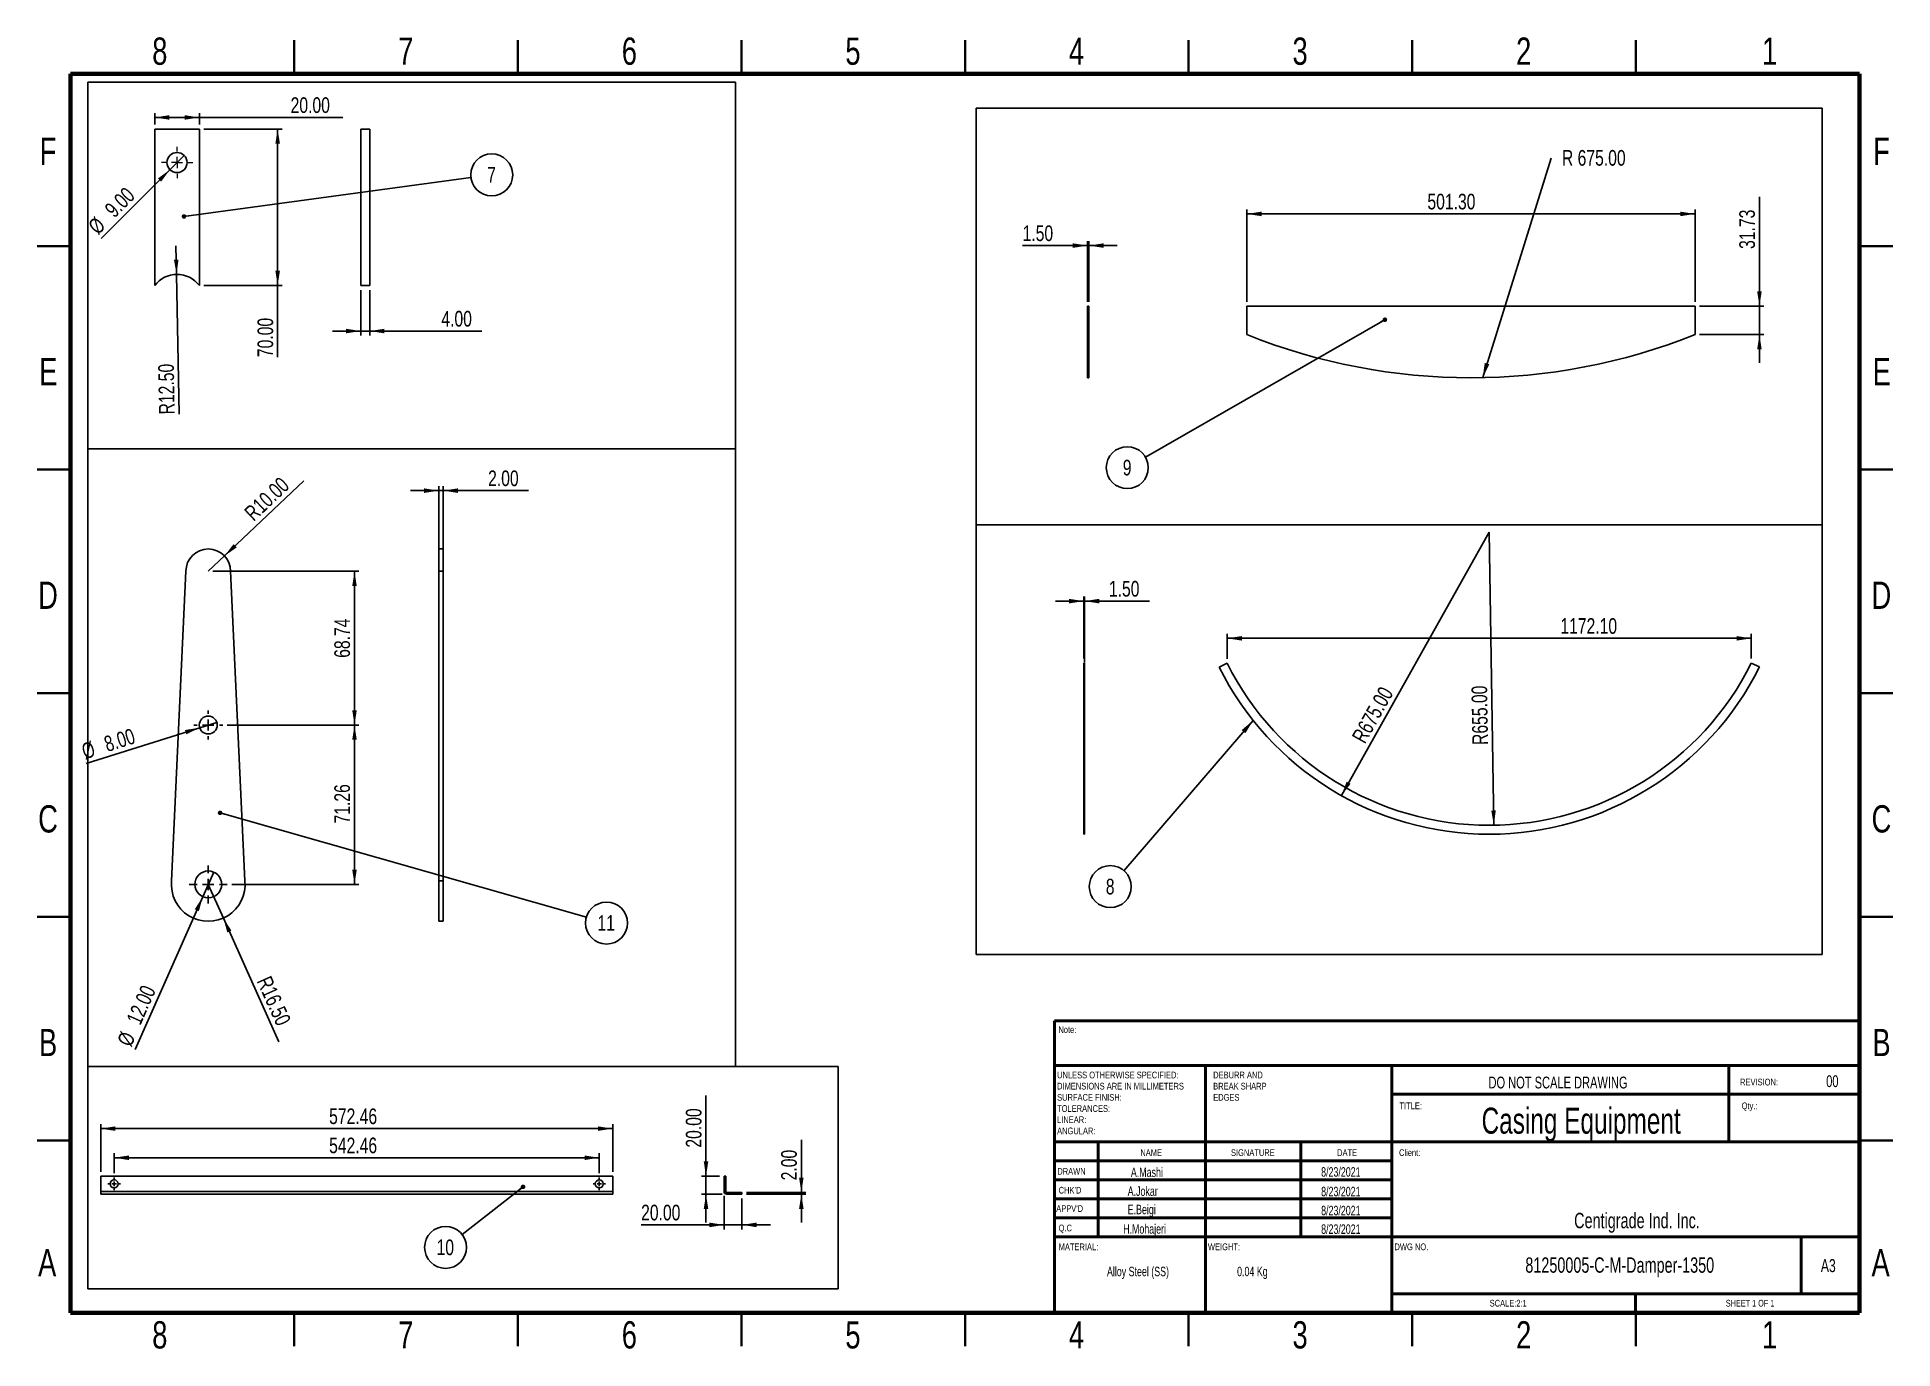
# Model space of a CAD drawing. Header units: millimetres. Extents: x 2 to 418, y 2 to 295.
import ezdxf

# ---------------------------------------------------------------- set-up
doc = ezdxf.new("R2010")
doc.units = ezdxf.units.MM
doc.layers.add('RED_DIMENSION', color=1, linetype='Continuous')
doc.styles.add('SLDTEXTSTYLE0', font='TXT', dxfattribs={"width": 0.75})
doc.styles.add('SLDTEXTSTYLE1', font='TXT', dxfattribs={"width": 0.699738})
doc.styles.add('SLDTEXTSTYLE2', font='TXT', dxfattribs={"width": 0.7})
doc.styles.add('SLDTEXTSTYLE3', font='TXT', dxfattribs={"width": 0.65})
doc.dimstyles.new('SLDDIMSTYLE0', dxfattribs={"dimtxt": 3.5, "dimasz": 3.302, "dimexe": 0, "dimexo": 0.0625, "dimgap": 0.875, "dimtad": 1, "dimlfac": 2, "dimrnd": 1e-09, "dimzin": 4, "dimdsep": 46, "dimtxsty": 'SLDTEXTSTYLE0', "dimsah": 1, "dimcen": 0.09, "dimadec": 0, "dimazin": 1, "dimtfac": 1, "dimtofl": 0, "dimtmove": 0, "dimatfit": 3, "dimfxl": 0, "dimfrac": 2, "dimtolj": 1, "dimtzin": 12, "dimarcsym": 0})
doc.dimstyles.new('SLDDIMSTYLE1', dxfattribs={"dimtxt": 3.5, "dimasz": 3.302, "dimexe": 0, "dimexo": 0.0625, "dimgap": 0.875, "dimtad": 1, "dimlfac": 2, "dimrnd": 1e-09, "dimzin": 4, "dimdsep": 46, "dimtxsty": 'SLDTEXTSTYLE0', "dimsah": 1, "dimcen": 0, "dimadec": 0, "dimazin": 1, "dimtfac": 1, "dimtofl": 0, "dimtmove": 1, "dimatfit": 3, "dimfxl": 0, "dimfrac": 2, "dimtolj": 1, "dimtzin": 12, "dimarcsym": 0})
doc.dimstyles.new('SLDDIMSTYLE10', dxfattribs={"dimtxt": 3.5, "dimasz": 3.302, "dimexe": 0, "dimexo": 0.0625, "dimgap": 0.875, "dimtad": 1, "dimlfac": 10, "dimrnd": 1e-09, "dimzin": 4, "dimdsep": 46, "dimtxsty": 'SLDTEXTSTYLE0', "dimsah": 1, "dimcen": 0.09, "dimadec": 0, "dimazin": 1, "dimtfac": 1, "dimtmove": 0, "dimatfit": 0, "dimfxl": 0, "dimfrac": 2, "dimtolj": 1, "dimtzin": 12, "dimarcsym": 0})
doc.dimstyles.new('SLDDIMSTYLE11', dxfattribs={"dimtxt": 3.5, "dimasz": 3.302, "dimexe": 0, "dimexo": 0.0625, "dimgap": 0.875, "dimtad": 1, "dimlfac": 5, "dimrnd": 1e-09, "dimzin": 4, "dimdsep": 46, "dimtxsty": 'SLDTEXTSTYLE0', "dimsah": 1, "dimcen": 0.09, "dimadec": 0, "dimazin": 1, "dimtfac": 1, "dimtmove": 0, "dimatfit": 0, "dimfxl": 0, "dimfrac": 2, "dimtolj": 1, "dimtzin": 12, "dimarcsym": 0})
doc.dimstyles.new('SLDDIMSTYLE12', dxfattribs={"dimtxt": 3.5, "dimasz": 3.302, "dimexe": 0, "dimexo": 0.0625, "dimgap": 0.875, "dimtad": 1, "dimlfac": 2, "dimrnd": 1e-09, "dimzin": 4, "dimdsep": 46, "dimtxsty": 'SLDTEXTSTYLE0', "dimsah": 1, "dimcen": 0, "dimadec": 0, "dimazin": 1, "dimtfac": 1, "dimtofl": 0, "dimtmove": 0, "dimatfit": 3, "dimfxl": 0, "dimfrac": 2, "dimtolj": 1, "dimtzin": 12, "dimarcsym": 0})
doc.dimstyles.new('SLDDIMSTYLE13', dxfattribs={"dimtxt": 3.5, "dimasz": 3.302, "dimexe": 0, "dimexo": 0.0625, "dimgap": 0.875, "dimtad": 1, "dimlfac": 2, "dimrnd": 1e-09, "dimzin": 12, "dimdsep": 46, "dimtxsty": 'SLDTEXTSTYLE0', "dimsah": 1, "dimcen": 0.09, "dimadec": 0, "dimazin": 3, "dimtfac": 1, "dimtofl": 0, "dimtmove": 0, "dimatfit": 3, "dimfxl": 0, "dimfrac": 2, "dimtolj": 1, "dimtzin": 12, "dimarcsym": 0})
doc.dimstyles.new('SLDDIMSTYLE14', dxfattribs={"dimtxt": 3.5, "dimasz": 3.302, "dimexe": 0, "dimexo": 0.0625, "dimgap": 0.875, "dimtad": 1, "dimlfac": 5, "dimrnd": 1e-09, "dimzin": 12, "dimdsep": 46, "dimtxsty": 'SLDTEXTSTYLE0', "dimsah": 1, "dimcen": 0.09, "dimadec": 0, "dimazin": 3, "dimtfac": 1, "dimtofl": 0, "dimtmove": 0, "dimatfit": 3, "dimfxl": 0, "dimfrac": 2, "dimtolj": 1, "dimtzin": 12, "dimarcsym": 0})
doc.dimstyles.new('SLDDIMSTYLE2', dxfattribs={"dimtxt": 3.5, "dimasz": 3.302, "dimexe": 0, "dimexo": 0.0625, "dimgap": 0.875, "dimtad": 1, "dimlfac": 2, "dimrnd": 1e-09, "dimzin": 4, "dimdsep": 46, "dimtxsty": 'SLDTEXTSTYLE0', "dimblk1": 'NONE', "dimsah": 1, "dimcen": 0, "dimadec": 0, "dimazin": 1, "dimtfac": 1, "dimtmove": 0, "dimatfit": 3, "dimldrblk": 'NONE', "dimfxl": 0, "dimfrac": 2, "dimtolj": 1, "dimtzin": 12, "dimarcsym": 0})
doc.dimstyles.new('SLDDIMSTYLE3', dxfattribs={"dimtxt": 0.18, "dimasz": 1.016, "dimexe": 0, "dimexo": 0.0625, "dimgap": 0, "dimtad": 0, "dimtih": 1, "dimtoh": 1, "dimdec": 0, "dimrnd": 1e-09, "dimzin": 0, "dimdsep": 46, "dimtxsty": 'Standard', "dimblk1": 'DOT', "dimblk2": 'DOT', "dimsah": 1, "dimcen": 0.09, "dimadec": 0, "dimazin": 0, "dimtfac": 1.016, "dimtdec": 0, "dimtofl": 0, "dimtmove": 0, "dimatfit": 3, "dimldrblk": 'DOT', "dimfxl": 0, "dimfrac": 2, "dimtolj": 1, "dimtzin": 0, "dimarcsym": 0})
doc.dimstyles.new('SLDDIMSTYLE4', dxfattribs={"dimtxt": 3.5, "dimasz": 3.302, "dimexe": 0, "dimexo": 0.0625, "dimgap": 0.875, "dimtad": 1, "dimlfac": 2, "dimrnd": 1e-09, "dimzin": 4, "dimdsep": 46, "dimtxsty": 'SLDTEXTSTYLE0', "dimsah": 1, "dimcen": 0.09, "dimadec": 0, "dimazin": 1, "dimtfac": 1, "dimtmove": 0, "dimatfit": 0, "dimfxl": 0, "dimfrac": 2, "dimtolj": 1, "dimtzin": 12, "dimarcsym": 0})
doc.dimstyles.new('SLDDIMSTYLE5', dxfattribs={"dimtxt": 3.5, "dimasz": 3.302, "dimexe": 0, "dimexo": 0.0625, "dimgap": 0.875, "dimtad": 1, "dimlfac": 10, "dimrnd": 1e-09, "dimzin": 4, "dimdsep": 46, "dimtxsty": 'SLDTEXTSTYLE0', "dimsah": 1, "dimcen": 0, "dimadec": 0, "dimazin": 1, "dimtfac": 1, "dimtofl": 0, "dimtmove": 0, "dimatfit": 3, "dimfxl": 0, "dimfrac": 2, "dimtolj": 1, "dimtzin": 12, "dimarcsym": 0})
doc.dimstyles.new('SLDDIMSTYLE6', dxfattribs={"dimtxt": 3.5, "dimasz": 3.302, "dimexe": 0, "dimexo": 0.0625, "dimgap": 0.875, "dimtad": 1, "dimlfac": 10, "dimrnd": 1e-09, "dimzin": 4, "dimdsep": 46, "dimtxsty": 'SLDTEXTSTYLE0', "dimsah": 1, "dimcen": 0.09, "dimadec": 0, "dimazin": 1, "dimtfac": 1, "dimtofl": 0, "dimtmove": 0, "dimatfit": 3, "dimfxl": 0, "dimfrac": 2, "dimtolj": 1, "dimtzin": 12, "dimarcsym": 0})
doc.dimstyles.new('SLDDIMSTYLE7', dxfattribs={"dimtxt": 0.18, "dimasz": 3.302, "dimexe": 0, "dimexo": 0.0625, "dimgap": 0, "dimtad": 0, "dimtih": 1, "dimtoh": 1, "dimdec": 0, "dimrnd": 1e-09, "dimzin": 0, "dimdsep": 46, "dimtxsty": 'Standard', "dimsah": 1, "dimcen": 0.09, "dimadec": 0, "dimazin": 0, "dimtfac": 3.302, "dimtdec": 0, "dimtofl": 0, "dimtmove": 0, "dimatfit": 3, "dimfxl": 0, "dimfrac": 2, "dimtolj": 1, "dimtzin": 0, "dimarcsym": 0})
doc.dimstyles.new('SLDDIMSTYLE8', dxfattribs={"dimtxt": 3.5, "dimasz": 3.302, "dimexe": 0, "dimexo": 0.0625, "dimgap": 0.875, "dimtad": 1, "dimlfac": 5, "dimrnd": 1e-09, "dimzin": 4, "dimdsep": 46, "dimtxsty": 'SLDTEXTSTYLE0', "dimsah": 1, "dimcen": 0.09, "dimadec": 0, "dimazin": 1, "dimtfac": 1, "dimtofl": 0, "dimtmove": 0, "dimatfit": 3, "dimfxl": 0, "dimfrac": 2, "dimtolj": 1, "dimtzin": 12, "dimarcsym": 0})
doc.dimstyles.new('SLDDIMSTYLE9', dxfattribs={"dimtxt": 3.5, "dimasz": 3.302, "dimexe": 0, "dimexo": 0.0625, "dimgap": 0.875, "dimtad": 1, "dimlfac": 5, "dimrnd": 1e-09, "dimzin": 12, "dimdsep": 46, "dimtxsty": 'SLDTEXTSTYLE0', "dimsah": 1, "dimcen": 0.09, "dimadec": 0, "dimazin": 3, "dimtfac": 1, "dimtmove": 0, "dimatfit": 0, "dimfxl": 0, "dimfrac": 2, "dimtolj": 1, "dimtzin": 12, "dimarcsym": 0})

# ---------------------------------------------------------------- blocks, each defined once
blk = doc.blocks.new('SW_NOTE_0')
at = {"color": 0, "linetype": 'Continuous', "lineweight": 0, "char_height": 1.5, "attachment_point": 1, "style": 'SLDTEXTSTYLE2'}
for s, insert in [('UNLESS OTHERWISE SPECIFIED:', (0, 1.93)), ('SURFACE FINISH:', (0, -3.07)), ('DIMENSIONS ARE IN MILLIMETERS', (0, -0.57)), ('TOLERANCES:', (0, -5.57)), ('LINEAR:', (0, -8.07)), ('ANGULAR:', (0, -10.57))]:
    blk.add_mtext(s, dxfattribs=dict(at, insert=insert))
blk = doc.blocks.new('SW_NOTE_1')
at = {"color": 0, "linetype": 'Continuous', "lineweight": 0, "char_height": 1.5, "attachment_point": 1, "style": 'SLDTEXTSTYLE2'}
for s, insert in [('DEBURR AND', (0, 1.93)), ('BREAK SHARP', (0, -0.57)), ('EDGES', (0, -3.07))]:
    blk.add_mtext(s, dxfattribs=dict(at, insert=insert))
blk = doc.blocks.new('_D')
at = {"layer": 'RED_DIMENSION'}
for p, q in [((39.79, 274.66), (57.29, 274.66)), ((56.29, 274.66), (56.29, 239.66)), ((39.79, 239.66), (57.29, 239.66)), ((56.29, 239.66), (56.29, 223.66))]:
    blk.add_line(p, q, dxfattribs=at)
for points in [[(56.29, 274.66), (55.78, 271.36), (56.8, 271.36)], [(56.29, 239.66), (56.8, 242.96), (55.78, 242.96)]]:
    blk.add_solid(points, dxfattribs=at)
at = {"layer": 'RED_DIMENSION', "insert": (51.78, 223.66), "char_height": 3.5, "attachment_point": 1, "rotation": 90, "style": 'SLDTEXTSTYLE0'}
blk.add_mtext('70.00', dxfattribs=at)
blk = doc.blocks.new('_D_1')
at = {"layer": 'RED_DIMENSION'}
for p, q in [((28.79, 275.66), (28.79, 278.24)), ((38.79, 275.66), (38.79, 278.24)), ((28.79, 277.24), (38.79, 277.24)), ((38.79, 277.24), (70.83, 277.24))]:
    blk.add_line(p, q, dxfattribs=at)
for points in [[(28.79, 277.24), (32.09, 276.74), (32.09, 277.75)], [(38.79, 277.24), (35.49, 277.75), (35.49, 276.74)]]:
    blk.add_solid(points, dxfattribs=at)
at = {"layer": 'RED_DIMENSION', "insert": (59.19, 281.75), "char_height": 3.5, "attachment_point": 1, "style": 'SLDTEXTSTYLE0'}
blk.add_mtext('20.00', dxfattribs=at)
blk = doc.blocks.new('_D_2')
at = {"layer": 'RED_DIMENSION'}
for q in [(33.55, 248.51), (34.28, 210.91)]:
    blk.add_line((33.68, 242.16), q, dxfattribs=at)
blk.add_solid([(33.68, 242.16), (34.12, 245.47), (33.1, 245.45)], dxfattribs=at)
at = {"layer": 'RED_DIMENSION', "insert": (29.77, 210.82), "char_height": 3.5, "attachment_point": 1, "rotation": 91.047, "style": 'SLDTEXTSTYLE0'}
blk.add_mtext('R12.50', dxfattribs=at)
blk = doc.blocks.new('_D_3')
at = {"layer": 'RED_DIMENSION'}
for q in [(35.38, 268.75), (16.79, 250.17)]:
    blk.add_line((32.2, 265.57), q, dxfattribs=at)
blk.add_solid([(32.2, 265.57), (29.51, 263.6), (30.22, 262.88)], dxfattribs=at)
at = {"layer": 'RED_DIMENSION', "char_height": 3.5, "attachment_point": 1, "rotation": 45, "style": 'SLDTEXTSTYLE0'}
for s, insert in [('9.00', (17.32, 257.1)), ('%%c', (13.63, 253.33))]:
    blk.add_mtext(s, dxfattribs=dict(at, insert=insert))
blk = doc.blocks.new('_NONE')
blk = doc.blocks.new('SW_NOTE_2')
at = {"layer": 'RED_DIMENSION', "color": 0}
blk.add_circle((4.65, 0.63), 4.69, dxfattribs=at)
at = {"layer": 'RED_DIMENSION', "color": 0, "insert": (4.61, 2.39), "char_height": 3.5, "attachment_point": 2, "style": 'SLDTEXTSTYLE0'}
blk.add_mtext('7', dxfattribs=at)
blk = doc.blocks.new('_DOT')
at = {"color": 0, "linetype": 'ByBlock', "lineweight": -2}
blk.add_line((-0.5, 0), (-1, 0), dxfattribs=at)
at = {"color": 0, "linetype": 'ByBlock', "const_width": 0.5}
blk.add_lwpolyline([(-0.25, 0, 1), (0.25, 0, 1)], format="xyb", close=True, dxfattribs=at)
blk = doc.blocks.new('SW_CENTERMARKSYMBOL_0')
at = {"color": 0, "linetype": 'Continuous', "lineweight": 0}
for p, q in [((-2.5, 0), (-3.5, 0)), ((0, 0), (-1.25, 0)), ((0, 2.5), (0, 3.5)), ((0, 0), (0, 1.25)), ((0, 0), (0, -1.25)), ((0, 0), (1.25, 0)), ((2.5, 0), (3.5, 0)), ((0, -2.5), (0, -3.5))]:
    blk.add_line(p, q, dxfattribs=at)
blk = doc.blocks.new('_D_4')
at = {"layer": 'RED_DIMENSION'}
for p, q in [((74.87, 238.66), (74.87, 228.49)), ((76.87, 238.66), (76.87, 228.49)), ((74.87, 229.49), (68.52, 229.49)), ((74.87, 229.49), (76.87, 229.49)), ((76.87, 229.49), (101.95, 229.49))]:
    blk.add_line(p, q, dxfattribs=at)
for points in [[(74.87, 229.49), (71.57, 230), (71.57, 228.98)], [(76.87, 229.49), (80.17, 228.98), (80.17, 230)]]:
    blk.add_solid(points, dxfattribs=at)
at = {"layer": 'RED_DIMENSION', "insert": (92.9, 234), "char_height": 3.5, "attachment_point": 1, "style": 'SLDTEXTSTYLE0'}
blk.add_mtext('4.00', dxfattribs=at)
blk = doc.blocks.new('_D_5')
at = {"layer": 'RED_DIMENSION'}
blk.add_line((328.25, 119), (327.23, 184.49), dxfattribs=at)
blk.add_solid([(328.25, 119), (328.7, 122.31), (327.69, 122.29)], dxfattribs=at)
at = {"layer": 'RED_DIMENSION', "insert": (323.46, 136.92), "char_height": 3.5, "attachment_point": 1, "rotation": 90.8912, "style": 'SLDTEXTSTYLE0'}
blk.add_mtext('R655.00', dxfattribs=at)
blk = doc.blocks.new('_D_6')
at = {"layer": 'RED_DIMENSION'}
blk.add_line((294.18, 125.64), (327.23, 184.49), dxfattribs=at)
blk.add_solid([(294.18, 125.64), (296.24, 128.27), (295.35, 128.76)], dxfattribs=at)
at = {"layer": 'RED_DIMENSION', "insert": (296.37, 138.74), "char_height": 3.5, "attachment_point": 1, "rotation": 60.6806, "style": 'SLDTEXTSTYLE0'}
blk.add_mtext('R675.00', dxfattribs=at)
blk = doc.blocks.new('_D_7')
at = {"layer": 'RED_DIMENSION'}
for p, q in [((268.63, 156.22), (268.63, 161.79)), ((268.63, 160.79), (385.84, 160.79)), ((385.84, 156.26), (385.84, 161.79))]:
    blk.add_line(p, q, dxfattribs=at)
for points in [[(268.63, 160.79), (271.94, 160.28), (271.94, 161.3)], [(385.84, 160.79), (382.54, 161.3), (382.54, 160.28)]]:
    blk.add_solid(points, dxfattribs=at)
at = {"layer": 'RED_DIMENSION', "insert": (343.14, 165.3), "char_height": 3.5, "attachment_point": 1, "style": 'SLDTEXTSTYLE0'}
blk.add_mtext('1172.10', dxfattribs=at)
blk = doc.blocks.new('SW_NOTE_3')
at = {"layer": 'RED_DIMENSION', "color": 0}
blk.add_circle((-3.06, -3.56), 4.69, dxfattribs=at)
at = {"layer": 'RED_DIMENSION', "color": 0, "insert": (-3.09, -1.8), "char_height": 3.5, "attachment_point": 2, "style": 'SLDTEXTSTYLE0'}
blk.add_mtext('8', dxfattribs=at)
blk = doc.blocks.new('_D_8')
at = {"layer": 'RED_DIMENSION'}
for p, q in [((273, 236.04), (273, 256.68)), ((373.26, 255.68), (273, 255.68)), ((373.26, 236.04), (373.26, 256.68))]:
    blk.add_line(p, q, dxfattribs=at)
for points in [[(273, 255.68), (276.31, 255.17), (276.31, 256.18)], [(373.26, 255.68), (369.96, 256.18), (369.96, 255.17)]]:
    blk.add_solid(points, dxfattribs=at)
at = {"layer": 'RED_DIMENSION', "insert": (313.41, 260.19), "char_height": 3.5, "attachment_point": 1, "style": 'SLDTEXTSTYLE0'}
blk.add_mtext('501.30', dxfattribs=at)
blk = doc.blocks.new('_D_9')
at = {"layer": 'RED_DIMENSION'}
for p, q in [((387.66, 235.04), (387.66, 259.48)), ((374.26, 235.04), (388.66, 235.04)), ((387.66, 228.7), (387.66, 235.04)), ((374.26, 228.7), (388.66, 228.7)), ((387.66, 228.7), (387.66, 222.35))]:
    blk.add_line(p, q, dxfattribs=at)
for points in [[(387.66, 235.04), (388.16, 238.35), (387.15, 238.35)], [(387.66, 228.7), (387.15, 225.39), (388.16, 225.39)]]:
    blk.add_solid(points, dxfattribs=at)
at = {"layer": 'RED_DIMENSION', "insert": (383.14, 247.85), "char_height": 3.5, "attachment_point": 1, "rotation": 90, "style": 'SLDTEXTSTYLE0'}
blk.add_mtext('31.73', dxfattribs=at)
blk = doc.blocks.new('SW_NOTE_4')
at = {"layer": 'RED_DIMENSION', "color": 0}
blk.add_circle((-4.07, -2.34), 4.69, dxfattribs=at)
at = {"layer": 'RED_DIMENSION', "color": 0, "insert": (-4.1, -0.58), "char_height": 3.5, "attachment_point": 2, "style": 'SLDTEXTSTYLE0'}
blk.add_mtext('9', dxfattribs=at)
blk = doc.blocks.new('SW_NOTE_5')
at = {"layer": 'RED_DIMENSION', "color": 0, "insert": (9.52, 1.79), "char_height": 3.5, "attachment_point": 2, "style": 'SLDTEXTSTYLE0'}
blk.add_mtext('R 675.00', dxfattribs=at)
blk = doc.blocks.new('_D_10')
at = {"layer": 'RED_DIMENSION'}
for p, q in [((236.56, 169.11), (230.21, 169.11)), ((236.56, 156.26), (236.56, 170.11)), ((236.56, 169.11), (236.71, 169.11)), ((236.71, 155.4), (236.71, 170.11)), ((236.71, 169.11), (251.23, 169.11))]:
    blk.add_line(p, q, dxfattribs=at)
for points in [[(236.56, 169.11), (233.26, 169.62), (233.26, 168.6)], [(236.71, 169.11), (240.01, 168.6), (240.01, 169.62)]]:
    blk.add_solid(points, dxfattribs=at)
at = {"layer": 'RED_DIMENSION', "insert": (242.18, 173.62), "char_height": 3.5, "attachment_point": 1, "style": 'SLDTEXTSTYLE0'}
blk.add_mtext('1.50', dxfattribs=at)
blk = doc.blocks.new('_D_11')
at = {"layer": 'RED_DIMENSION'}
for p, q in [((237.41, 236.04), (237.41, 249.6)), ((237.71, 236.04), (237.71, 249.6)), ((237.41, 248.6), (222.88, 248.6)), ((237.71, 248.6), (237.41, 248.6)), ((237.71, 248.6), (244.06, 248.6))]:
    blk.add_line(p, q, dxfattribs=at)
for points in [[(237.41, 248.6), (234.11, 249.11), (234.11, 248.09)], [(237.71, 248.6), (241.01, 248.09), (241.01, 249.11)]]:
    blk.add_solid(points, dxfattribs=at)
at = {"layer": 'RED_DIMENSION', "insert": (222.88, 253.11), "char_height": 3.5, "attachment_point": 1, "style": 'SLDTEXTSTYLE0'}
blk.add_mtext('1.50', dxfattribs=at)
blk = doc.blocks.new('_D_12')
at = {"layer": 'RED_DIMENSION'}
for q in [(62.12, 196.03), (40.77, 175.77)]:
    blk.add_line((44.4, 179.21), q, dxfattribs=at)
blk.add_solid([(44.4, 179.21), (47.14, 181.12), (46.44, 181.86)], dxfattribs=at)
at = {"layer": 'RED_DIMENSION', "insert": (48.54, 189.33), "char_height": 3.5, "attachment_point": 1, "rotation": 43.4995, "style": 'SLDTEXTSTYLE0'}
blk.add_mtext('R10.00', dxfattribs=at)
blk = doc.blocks.new('_D_13')
at = {"layer": 'RED_DIMENSION'}
for q in [(40.77, 105.77), (56.55, 70.57)]:
    blk.add_line((44.15, 98.24), q, dxfattribs=at)
blk.add_solid([(44.15, 98.24), (45.03, 95.02), (45.96, 95.44)], dxfattribs=at)
at = {"layer": 'RED_DIMENSION', "insert": (54.74, 85.61), "char_height": 3.5, "attachment_point": 1, "rotation": 294.1423, "style": 'SLDTEXTSTYLE0'}
blk.add_mtext('R16.50', dxfattribs=at)
blk = doc.blocks.new('_D_14')
at = {"layer": 'RED_DIMENSION'}
for q in [(41.99, 108.51), (24.4, 68.85)]:
    blk.add_line((39.56, 103.03), q, dxfattribs=at)
blk.add_solid([(39.56, 103.03), (37.75, 100.22), (38.68, 99.81)], dxfattribs=at)
at = {"layer": 'RED_DIMENSION', "char_height": 3.5, "attachment_point": 1, "rotation": 66.0792, "style": 'SLDTEXTSTYLE0'}
for s, insert in [('12.00', (22.37, 75.53)), ('%%c', (20.28, 70.68))]:
    blk.add_mtext(s, dxfattribs=dict(at, insert=insert))
blk = doc.blocks.new('_D_15')
at = {"layer": 'RED_DIMENSION'}
for q in [(42.68, 142), (13.49, 132.78)]:
    blk.add_line((38.86, 140.8), q, dxfattribs=at)
blk.add_solid([(38.86, 140.8), (35.56, 140.29), (35.87, 139.32)], dxfattribs=at)
at = {"layer": 'RED_DIMENSION', "char_height": 3.5, "attachment_point": 1, "rotation": 17.5375, "style": 'SLDTEXTSTYLE0'}
for s, insert in [('%%c', (12.13, 137.06)), ('8.00', (17.15, 138.7))]:
    blk.add_mtext(s, dxfattribs=dict(at, insert=insert))
blk = doc.blocks.new('_D_16')
at = {"layer": 'RED_DIMENSION'}
for p, q in [((45.02, 141.4), (74.48, 141.4)), ((73.48, 141.4), (73.48, 105.77)), ((46.02, 105.77), (74.48, 105.77))]:
    blk.add_line(p, q, dxfattribs=at)
for points in [[(73.48, 141.4), (72.97, 138.1), (73.98, 138.1)], [(73.48, 105.77), (73.98, 109.07), (72.97, 109.07)]]:
    blk.add_solid(points, dxfattribs=at)
at = {"layer": 'RED_DIMENSION', "insert": (68.96, 119.39), "char_height": 3.5, "attachment_point": 1, "rotation": 90, "style": 'SLDTEXTSTYLE0'}
blk.add_mtext('71.26', dxfattribs=at)
blk = doc.blocks.new('_D_17')
at = {"layer": 'RED_DIMENSION'}
for p, q in [((41.77, 175.77), (74.48, 175.77)), ((73.48, 175.77), (73.48, 141.4)), ((45.02, 141.4), (74.48, 141.4))]:
    blk.add_line(p, q, dxfattribs=at)
for points in [[(73.48, 175.77), (72.97, 172.47), (73.98, 172.47)], [(73.48, 141.4), (73.98, 144.7), (72.97, 144.7)]]:
    blk.add_solid(points, dxfattribs=at)
at = {"layer": 'RED_DIMENSION', "insert": (68.96, 156.43), "char_height": 3.5, "attachment_point": 1, "rotation": 90, "style": 'SLDTEXTSTYLE0'}
blk.add_mtext('68.74', dxfattribs=at)
blk = doc.blocks.new('SW_NOTE_6')
at = {"layer": 'RED_DIMENSION', "color": 0}
blk.add_circle((4.51, -1.29), 4.69, dxfattribs=at)
at = {"layer": 'RED_DIMENSION', "color": 0, "insert": (4.44, 0.47), "char_height": 3.5, "attachment_point": 2, "style": 'SLDTEXTSTYLE0'}
blk.add_mtext('11', dxfattribs=at)
blk = doc.blocks.new('SW_CENTERMARKSYMBOL_1')
at = {"layer": 'RED_DIMENSION', "color": 0}
for p, q in [((0, 2.5), (0, 4.25)), ((-2.5, 0), (-4.25, 0)), ((0, 0), (-1.25, 0)), ((0, 0), (0, 1.25)), ((0, 0), (0, -1.25)), ((0, 0), (1.25, 0)), ((2.5, 0), (4.25, 0)), ((0, -2.5), (0, -4.25))]:
    blk.add_line(p, q, dxfattribs=at)
blk = doc.blocks.new('SW_CENTERMARKSYMBOL_2')
at = {"layer": 'RED_DIMENSION', "color": 0}
for p, q in [((-2.5, 0), (-3.25, 0)), ((0, 0), (-1.25, 0)), ((0, 2.5), (0, 3.25)), ((0, 0), (0, 1.25)), ((0, 0), (0, -1.25)), ((0, 0), (1.25, 0)), ((2.5, 0), (3.25, 0)), ((0, -2.5), (0, -3.25))]:
    blk.add_line(p, q, dxfattribs=at)
blk = doc.blocks.new('_D_18')
at = {"layer": 'RED_DIMENSION'}
for p, q in [((92.32, 193.81), (85.97, 193.81)), ((92.32, 176.77), (92.32, 194.81)), ((92.32, 193.81), (93.32, 193.81)), ((93.32, 176.77), (93.32, 194.81)), ((93.32, 193.81), (112.4, 193.81))]:
    blk.add_line(p, q, dxfattribs=at)
for points in [[(92.32, 193.81), (89.02, 194.32), (89.02, 193.3)], [(93.32, 193.81), (96.62, 193.3), (96.62, 194.32)]]:
    blk.add_solid(points, dxfattribs=at)
at = {"layer": 'RED_DIMENSION', "insert": (103.35, 198.32), "char_height": 3.5, "attachment_point": 1, "style": 'SLDTEXTSTYLE0'}
blk.add_mtext('2.00', dxfattribs=at)
blk = doc.blocks.new('_D_19')
at = {"layer": 'RED_DIMENSION'}
for p, q in [((16.72, 41.52), (16.72, 52.17)), ((131.21, 51.17), (16.72, 51.17)), ((131.21, 41.52), (131.21, 52.17))]:
    blk.add_line(p, q, dxfattribs=at)
for points in [[(16.72, 51.17), (20.02, 50.67), (20.02, 51.68)], [(131.21, 51.17), (127.91, 51.68), (127.91, 50.67)]]:
    blk.add_solid(points, dxfattribs=at)
at = {"layer": 'RED_DIMENSION', "insert": (67.8, 55.69), "char_height": 3.5, "attachment_point": 1, "style": 'SLDTEXTSTYLE0'}
blk.add_mtext('572.46', dxfattribs=at)
blk = doc.blocks.new('_D_20')
at = {"layer": 'RED_DIMENSION'}
for p, q in [((19.72, 41.22), (19.72, 45.66)), ((128.21, 41.22), (128.21, 45.66)), ((19.72, 44.66), (128.21, 44.66))]:
    blk.add_line(p, q, dxfattribs=at)
for points in [[(19.72, 44.66), (23.02, 44.15), (23.02, 45.17)], [(128.21, 44.66), (124.91, 45.17), (124.91, 44.15)]]:
    blk.add_solid(points, dxfattribs=at)
at = {"layer": 'RED_DIMENSION', "insert": (67.8, 49.17), "char_height": 3.5, "attachment_point": 1, "style": 'SLDTEXTSTYLE0'}
blk.add_mtext('542.46', dxfattribs=at)
blk = doc.blocks.new('SW_NOTE_7')
at = {"layer": 'RED_DIMENSION', "color": 0}
blk.add_circle((-3.7, -2.89), 4.69, dxfattribs=at)
at = {"layer": 'RED_DIMENSION', "color": 0, "insert": (-3.77, -1.13), "char_height": 3.5, "attachment_point": 2, "style": 'SLDTEXTSTYLE0'}
blk.add_mtext('10', dxfattribs=at)
blk = doc.blocks.new('SW_CENTERMARKSYMBOL_3')
at = {"layer": 'RED_DIMENSION', "color": 0}
for p, q in [((-1, 0), (-1.4, 0)), ((0, 0), (-0.5, 0)), ((0, 1), (0, 1.4)), ((0, 0), (0, 0.5)), ((0, 0), (0, -0.5)), ((0, 0), (0.5, 0)), ((1, 0), (1.4, 0)), ((0, -1), (0, -1.4))]:
    blk.add_line(p, q, dxfattribs=at)
blk = doc.blocks.new('SW_CENTERMARKSYMBOL_4')
at = {"layer": 'RED_DIMENSION', "color": 0}
for p, q in [((-1, 0), (-1.4, 0)), ((0, 0), (-0.5, 0)), ((0, 1), (0, 1.4)), ((0, 0), (0, 0.5)), ((0, 0), (0, -0.5)), ((0, 0), (0.5, 0)), ((1, 0), (1.4, 0)), ((0, -1), (0, -1.4))]:
    blk.add_line(p, q, dxfattribs=at)
blk = doc.blocks.new('_D_21')
at = {"layer": 'RED_DIMENSION'}
for p, q in [((173.4, 36.92), (173.4, 48.66)), ((161.12, 36.92), (174.4, 36.92)), ((161.12, 36.52), (174.4, 36.52)), ((173.4, 36.92), (173.4, 36.52)), ((173.4, 36.52), (173.4, 30.17))]:
    blk.add_line(p, q, dxfattribs=at)
for points in [[(173.4, 36.92), (173.91, 40.23), (172.89, 40.23)], [(173.4, 36.52), (172.89, 33.22), (173.91, 33.22)]]:
    blk.add_solid(points, dxfattribs=at)
at = {"layer": 'RED_DIMENSION', "insert": (168.89, 39.61), "char_height": 3.5, "attachment_point": 1, "rotation": 90, "style": 'SLDTEXTSTYLE0'}
blk.add_mtext('2.00', dxfattribs=at)
blk = doc.blocks.new('_D_22')
at = {"layer": 'RED_DIMENSION'}
for p, q in [((156.12, 36.12), (156.12, 28.65)), ((160.12, 35.52), (160.12, 28.65)), ((156.12, 29.65), (137.57, 29.65)), ((160.12, 29.65), (156.12, 29.65)), ((160.12, 29.65), (166.47, 29.65))]:
    blk.add_line(p, q, dxfattribs=at)
for points in [[(156.12, 29.65), (152.82, 30.16), (152.82, 29.14)], [(160.12, 29.65), (163.42, 29.14), (163.42, 30.16)]]:
    blk.add_solid(points, dxfattribs=at)
at = {"layer": 'RED_DIMENSION', "insert": (137.57, 34.16), "char_height": 3.5, "attachment_point": 1, "style": 'SLDTEXTSTYLE0'}
blk.add_mtext('20.00', dxfattribs=at)
blk = doc.blocks.new('_D_23')
at = {"layer": 'RED_DIMENSION'}
for p, q in [((152.08, 40.52), (152.08, 58.56)), ((155.12, 40.52), (151.08, 40.52)), ((152.08, 36.52), (152.08, 40.52)), ((155.72, 36.52), (151.08, 36.52)), ((152.08, 36.52), (152.08, 30.17))]:
    blk.add_line(p, q, dxfattribs=at)
for points in [[(152.08, 40.52), (152.59, 43.83), (151.58, 43.83)], [(152.08, 36.52), (151.58, 33.22), (152.59, 33.22)]]:
    blk.add_solid(points, dxfattribs=at)
at = {"layer": 'RED_DIMENSION', "insert": (147.57, 46.92), "char_height": 3.5, "attachment_point": 1, "rotation": 90, "style": 'SLDTEXTSTYLE0'}
blk.add_mtext('20.00', dxfattribs=at)

msp = doc.modelspace()

# ---------------------------------------------------------------- linework, layer by layer
at = {"color": 7, "linetype": 'Continuous', "lineweight": 35}
for p, q in [((60, 287), (60, 294.5)), ((110, 287), (110, 294.5)), ((160, 287), (160, 294.5)), ((210, 294.5), (210, 287)), ((210, 287), (210, 294.5)), ((260, 287), (260, 294.5)), ((310, 287), (310, 294.5)), ((360, 287), (360, 294.5)), ((10, 248.5), (2.5, 248.5)), ((410, 248.5), (417.5, 248.5)), ((10, 198.5), (2.5, 198.5)), ((410, 198.5), (417.5, 198.5)), ((2.5, 148.5), (10, 148.5)), ((10, 148.5), (2.5, 148.5)), ((417.5, 148.5), (410, 148.5)), ((410, 148.5), (417.5, 148.5)), ((10, 98.5), (2.5, 98.5)), ((410, 98.5), (417.5, 98.5)), ((10, 48.5), (2.5, 48.5)), ((410, 48.5), (417.5, 48.5)), ((60, 10), (60, 2.5)), ((110, 10), (110, 2.5)), ((160, 10), (160, 2.5)), ((210, 2.5), (210, 10)), ((210, 10), (210, 2.5)), ((260, 10), (260, 2.5)), ((310, 10), (310, 2.5)), ((360, 10), (360, 2.5))]:
    msp.add_line(p, q, dxfattribs=at)
at = {"color": 7, "linetype": 'Continuous', "lineweight": 70}
for p, q in [((10, 10), (10, 287)), ((10, 287), (410, 287)), ((410, 287), (410, 10)), ((410, 10), (10, 10))]:
    msp.add_line(p, q, dxfattribs=at)
at = {"color": 7, "linetype": 'Continuous', "lineweight": 25}
for p, q in [((28.7908, 274.6624), (38.7908, 274.6624)), ((28.7908, 239.6624), (28.7908, 274.6624)), ((38.7908, 274.6624), (38.7908, 239.6624)), ((74.868, 274.6624), (74.868, 239.6624)), ((76.868, 274.6624), (74.868, 274.6624)), ((76.868, 274.6624), (76.868, 239.6624)), ((76.868, 239.6624), (74.868, 239.6624)), ((237.4104, 235.043), (237.4104, 228.6961)), ((237.4104, 235.043), (237.7104, 235.043)), ((237.7104, 235.043), (237.7104, 228.6961)), ((373.264, 235.043), (273.004, 235.043)), ((273.004, 235.043), (273.004, 228.6961)), ((373.264, 228.6961), (373.264, 235.043)), ((237.4104, 228.6961), (237.7104, 228.6961)), ((237.4104, 228.6961), (237.4104, 219.0436)), ((237.7104, 228.6961), (237.7104, 219.0436)), ((237.4104, 219.0436), (237.7104, 219.0436)), ((93.3212, 180.7722), (92.3212, 180.7722)), ((92.3212, 175.7722), (92.3212, 180.7722)), ((93.3212, 175.7722), (93.3212, 180.7722)), ((35.7714, 175.7722), (32.5569, 106.5367)), ((48.9859, 106.5367), (45.7714, 175.7722)), ((92.3212, 175.7722), (93.3212, 175.7722)), ((92.3212, 106.5367), (92.3212, 175.7722)), ((93.3212, 106.5367), (93.3212, 175.7722)), ((236.5576, 155.2556), (236.7076, 155.2556)), ((236.5576, 155.2556), (236.5576, 155.2172)), ((236.5576, 155.2172), (236.5576, 154.3644)), ((236.5576, 155.2172), (236.7076, 155.2172)), ((236.5576, 154.3644), (236.7076, 154.3644)), ((236.5576, 154.3644), (236.5576, 116.9892)), ((236.7076, 155.2556), (236.7076, 155.2172)), ((236.7076, 155.2172), (236.7076, 154.3644)), ((236.7076, 154.3644), (236.7076, 116.9892)), ((268.6332, 155.2172), (266.8236, 154.3644)), ((387.653, 154.404), (385.8429, 155.2556)), ((236.5576, 116.9892), (236.7076, 116.9892)), ((92.3212, 97.5222), (92.3212, 106.5367)), ((92.3212, 106.5367), (93.3212, 106.5367)), ((93.3212, 97.5222), (93.3212, 106.5367)), ((92.3212, 97.5222), (93.3212, 97.5222)), ((131.2126, 40.5235), (16.7206, 40.5235)), ((16.7206, 40.5235), (16.7206, 37.1235)), ((131.2126, 37.1235), (131.2126, 40.5235)), ((156.1181, 37.1235), (156.1181, 40.5235)), ((156.5181, 40.5235), (156.1181, 40.5235)), ((156.5181, 37.1235), (156.5181, 40.5235)), ((16.7206, 37.1235), (131.2126, 37.1235)), ((16.7206, 36.5235), (16.7206, 37.1235)), ((16.7206, 36.5235), (131.2126, 36.5235)), ((131.2126, 37.1235), (131.2126, 36.5235)), ((156.5181, 37.1235), (156.1181, 37.1235)), ((156.7181, 36.9235), (156.7181, 36.5235)), ((160.1181, 36.9235), (156.7181, 36.9235)), ((160.1181, 36.5235), (156.7181, 36.5235)), ((160.1181, 36.5235), (160.1181, 36.9235))]:
    msp.add_line(p, q, dxfattribs=at)
at = {"color": 7, "linetype": 'Continuous', "lineweight": 50}
for p, q in [((230, 65.25), (230, 75.25)), ((230, 75.25), (410, 75.25)), ((230, 65.25), (410, 65.25)), ((230, 65.25), (230, 10)), ((263.8, 48.25), (263.8, 65.25)), ((305.4639, 65.25), (305.4639, 10)), ((380.8, 58.875), (380.8, 65.25)), ((410, 58.875), (305.4639, 58.875)), ((380.8, 48.25), (380.8, 58.875)), ((410, 48.25), (230, 48.25)), ((239.7476, 48.25), (239.7476, 27)), ((263.7505, 48.25), (263.7505, 10)), ((285.0863, 48.25), (285.0863, 27)), ((305.4639, 44), (230, 44)), ((305.4639, 39.75), (230, 39.75)), ((305.4639, 35.5), (230, 35.5)), ((305.4639, 31.25), (230, 31.25)), ((284.6, 27), (230, 27)), ((284.6, 27), (410, 27)), ((397, 14.25), (397, 27)), ((305.4639, 14.25), (410, 14.25)), ((359.9274, 10), (359.9274, 14.25))]:
    msp.add_line(p, q, dxfattribs=at)
at = {"color": 7, "linetype": 'Continuous', "lineweight": 25}
for centre, radius in [((33.7908, 267.1624), 2.25), ((40.7714, 141.4022), 2), ((40.7714, 105.7722), 3), ((19.7206, 38.8235), 0.9), ((128.2126, 38.8235), 0.9)]:
    msp.add_circle(centre, radius, dxfattribs=at)
for centre, radius, start, end in [((33.7908, 235.9124), 6.25, 36.869898, 143.130102), ((323.134, 354.0436), 135, 248.202129, 291.797871), ((40.7714, 175.7722), 5, 0, 180), ((327.2284, 184.4892), 67.5, 206.506087, 333.531442), ((327.2284, 184.4892), 65.5, 206.544974, 333.492555), ((40.7714, 105.7722), 8.25, 174.683496, 5.316504), ((156.7181, 37.1235), 0.6, 180, 270), ((156.7181, 37.1235), 0.2, 180, 270)]:
    msp.add_arc(centre, radius, start, end, dxfattribs=at)
at = {"layer": 'RED_DIMENSION'}
for p, q in [((13.8606, 285.1425), (158.6895, 285.1425)), ((13.8606, 285.1425), (13.8606, 203.1817)), ((158.6895, 285.1425), (158.6895, 203.1817)), ((212.4798, 279.3215), (401.6626, 279.3215)), ((212.4798, 279.3215), (212.4798, 186.1854)), ((401.6626, 279.3215), (401.6626, 186.1854)), ((13.8606, 203.1817), (158.6895, 203.1817)), ((13.8606, 203.1817), (13.8606, 65.0306)), ((13.8606, 203.1817), (158.6895, 203.1817)), ((158.6895, 203.1817), (158.6895, 65.0306)), ((212.4798, 186.1854), (401.6626, 186.1854)), ((212.4798, 186.1854), (401.6626, 186.1854)), ((212.4798, 186.1854), (212.4798, 90.1387)), ((401.6626, 186.1854), (401.6626, 90.1387)), ((212.4798, 90.1387), (401.6626, 90.1387)), ((13.8606, 65.0306), (181.6138, 65.0306)), ((13.8606, 65.0306), (13.8606, 15.3893)), ((13.8606, 65.0306), (158.6895, 65.0306)), ((181.6138, 65.0306), (181.6138, 15.3893)), ((13.8606, 15.3893), (181.6138, 15.3893))]:
    msp.add_line(p, q, dxfattribs=at)

# ---------------------------------------------------------------- block references
at = {"color": 7, "linetype": 'Continuous', "lineweight": 0}
for name, p in [('SW_CENTERMARKSYMBOL_0', (33.7908, 267.1624)), ('SW_NOTE_0', (230.5937, 61.9874)), ('SW_NOTE_1', (265.5019, 61.9874))]:
    msp.add_blockref(name, p, dxfattribs=at)
at = {"layer": 'RED_DIMENSION'}
for name, p in [('SW_NOTE_5', (341.0913, 268.1736)), ('SW_NOTE_2', (99.5103, 263.7831)), ('SW_NOTE_4', (250.3613, 201.2865)), ('SW_CENTERMARKSYMBOL_2', (40.7714, 141.4022)), ('SW_CENTERMARKSYMBOL_1', (40.7714, 105.7722)), ('SW_NOTE_3', (245.5541, 108.8368)), ('SW_NOTE_6', (125.3257, 98.4282)), ('SW_CENTERMARKSYMBOL_4', (19.7206, 38.8235)), ('SW_CENTERMARKSYMBOL_3', (128.2126, 38.8235)), ('SW_NOTE_7', (97.5481, 27.5175))]:
    msp.add_blockref(name, p, dxfattribs=at)

# ---------------------------------------------------------------- texts
at = {"color": 7, "linetype": 'Continuous', "lineweight": 0}
for s, insert, char_height, attachment_point, style in [('8', (29.9386, 295.1137), 6.096, 2, 'SLDTEXTSTYLE0'), ('7', (84.9386, 295.1137), 6.096, 2, 'SLDTEXTSTYLE0'), ('6', (134.9386, 295.1137), 6.096, 2, 'SLDTEXTSTYLE0'), ('5', (184.9386, 295.1137), 6.096, 2, 'SLDTEXTSTYLE0'), ('4', (234.9386, 295.1137), 6.096, 2, 'SLDTEXTSTYLE0'), ('3', (284.9386, 295.1137), 6.096, 2, 'SLDTEXTSTYLE0'), ('2', (334.9386, 295.1137), 6.096, 2, 'SLDTEXTSTYLE0'), ('1', (389.9386, 295.1137), 6.096, 2, 'SLDTEXTSTYLE0'), ('F', (4.9365, 272.7257), 6.096, 2, 'SLDTEXTSTYLE0'), ('F', (414.9365, 272.7257), 6.096, 2, 'SLDTEXTSTYLE0'), ('E', (5.0106, 223.4757), 6.096, 2, 'SLDTEXTSTYLE0'), ('E', (415.0106, 223.4757), 6.096, 2, 'SLDTEXTSTYLE0'), ('D', (4.9302, 173.4757), 6.096, 2, 'SLDTEXTSTYLE0'), ('D', (414.9302, 173.4757), 6.096, 2, 'SLDTEXTSTYLE0'), ('C', (4.9365, 123.4757), 6.096, 2, 'SLDTEXTSTYLE0'), ('C', (414.9365, 123.4757), 6.096, 2, 'SLDTEXTSTYLE0'), ('B', (4.9534, 73.4757), 6.096, 2, 'SLDTEXTSTYLE0'), ('Note:', (230.8782, 74.0551), 1.5, 1, 'SLDTEXTSTYLE2'), ('B', (414.9534, 73.4757), 6.096, 2, 'SLDTEXTSTYLE0'), ('DO NOT SCALE DRAWING', (327.0719, 62.7991), 2.645833, 1, 'SLDTEXTSTYLE2'), ('REVISION:', (383.3276, 62.3289), 1.5, 1, 'SLDTEXTSTYLE2'), ('00', (403.9619, 63.0969), 2.64583, 2, 'SLDTEXTSTYLE2'), ('TITLE:', (307.1522, 57.0236), 1.5, 1, 'SLDTEXTSTYLE2'), ('Casing Equipment', (347.7845, 55.8624), 5.820833, 2, 'SLDTEXTSTYLE2'), ('Qty.:', (383.6808, 57.0236), 1.5, 1, 'SLDTEXTSTYLE2'), ('NAME', (249.2117, 46.5557), 1.5, 1, 'SLDTEXTSTYLE2'), ('SIGNATURE', (269.4789, 46.5557), 1.5, 1, 'SLDTEXTSTYLE2'), ('DATE', (293.2166, 46.5557), 1.5, 1, 'SLDTEXTSTYLE2'), ('Client:', (307.0605, 46.5557), 1.5, 1, 'SLDTEXTSTYLE2'), ('DRAWN', (230.6434, 42.3787), 1.5, 1, 'SLDTEXTSTYLE1'), ('A.Mashi', (247.0953, 42.4727), 2.11667, 1, 'SLDTEXTSTYLE2'), ('8/23/2021', (289.6445, 42.5485), 2.11667, 1, 'SLDTEXTSTYLE2'), ("CHK'D", (230.9392, 38.1558), 1.5, 1, 'SLDTEXTSTYLE2'), ('A.Jokar', (246.3839, 38.2498), 2.11667, 1, 'SLDTEXTSTYLE2'), ('8/23/2021', (289.6445, 38.1635), 2.11667, 1, 'SLDTEXTSTYLE2'), ("APPV'D", (230.4017, 34.0598), 1.5, 1, 'SLDTEXTSTYLE2'), ('E.Beigi', (246.3839, 34.1538), 2.11667, 1, 'SLDTEXTSTYLE2'), ('8/23/2021', (289.6445, 33.918), 2.11667, 1, 'SLDTEXTSTYLE2'), ('Q.C', (230.9392, 29.7097), 1.5, 1, 'SLDTEXTSTYLE2'), ('H.Mohajeri', (245.3687, 29.8037), 2.11667, 1, 'SLDTEXTSTYLE2'), ('8/23/2021', (289.6445, 29.7636), 2.11667, 1, 'SLDTEXTSTYLE2'), ('Centigrade Ind. Inc.', (360.2729, 32.3421), 3.439583, 2, 'SLDTEXTSTYLE2'), ('MATERIAL:', (230.9392, 25.4986), 1.5, 1, 'SLDTEXTSTYLE2'), ('WEIGHT:', (264.3254, 25.4981), 1.5, 1, 'SLDTEXTSTYLE2'), ('DWG NO.', (306.0484, 25.4981), 1.5, 1, 'SLDTEXTSTYLE2'), ('A', (4.7566, 24.2257), 6.096, 2, 'SLDTEXTSTYLE0'), ('81250005-C-M-Damper-1350', (335.3049, 22.3902), 3.439583, 1, 'SLDTEXTSTYLE2'), ('A3', (401.3887, 22.0002), 2.91042, 1, 'SLDTEXTSTYLE2'), ('A', (414.7566, 24.2257), 6.096, 2, 'SLDTEXTSTYLE0'), ('Alloy Steel (SS)', (248.6844, 20.2928), 2.116667, 2, 'SLDTEXTSTYLE2'), ('0.04 Kg', (270.8477, 20.2928), 2.11667, 1, 'SLDTEXTSTYLE2'), ('SCALE:2:1', (327.3245, 12.8941), 1.5, 1, 'SLDTEXTSTYLE2'), ('SHEET 1 OF 1', (380.1332, 12.8941), 1.5, 1, 'SLDTEXTSTYLE3'), ('8', (29.9386, 8.1137), 6.096, 2, 'SLDTEXTSTYLE0'), ('7', (84.9386, 8.1137), 6.096, 2, 'SLDTEXTSTYLE0'), ('6', (134.9386, 8.1137), 6.096, 2, 'SLDTEXTSTYLE0'), ('5', (184.9386, 8.1137), 6.096, 2, 'SLDTEXTSTYLE0'), ('4', (234.9386, 8.1137), 6.096, 2, 'SLDTEXTSTYLE0'), ('3', (284.9386, 8.1137), 6.096, 2, 'SLDTEXTSTYLE0'), ('2', (334.9386, 8.1137), 6.096, 2, 'SLDTEXTSTYLE0'), ('1', (389.9386, 8.1137), 6.096, 2, 'SLDTEXTSTYLE0')]:
    msp.add_mtext(s, dxfattribs=dict(at, insert=insert, char_height=char_height, attachment_point=attachment_point, style=style))

# ---------------------------------------------------------------- dimensions: what is measured, and where the dimension line sits
at = {"layer": 'RED_DIMENSION'}
for base, p1, p2, dimstyle, picture, middle in [((38.7908, 277.2432), (28.7908, 274.6624), (38.7908, 274.6624), 'SLDDIMSTYLE0', '_D_1', (65.0068, 277.2432)), ((237.4104, 248.5996), (237.7104, 235.043), (237.4104, 235.043), 'SLDDIMSTYLE11', '_D_11', (227.4104, 248.5996)), ((76.868, 229.4874), (74.868, 239.6624), (76.868, 239.6624), 'SLDDIMSTYLE4', '_D_4', (97.4235, 229.4874)), ((93.3212, 193.8075), (92.3212, 175.7722), (93.3212, 175.7722), 'SLDDIMSTYLE4', '_D_18', (107.8743, 193.8075)), ((236.7076, 169.1127), (236.5576, 155.2556), (236.7076, 154.404), 'SLDDIMSTYLE10', '_D_10', (246.7076, 169.1127)), ((385.8429, 160.7923), (268.6332, 155.2172), (385.8429, 155.2556), 'SLDDIMSTYLE6', '_D_7', (351.548, 160.7923)), ((16.7206, 51.1735), (131.2126, 40.5235), (16.7206, 40.5235), 'SLDDIMSTYLE14', '_D_19', (74.9129, 51.1735)), ((128.2126, 44.6599), (19.7206, 40.2235), (128.2126, 40.2235), 'SLDDIMSTYLE14', '_D_20', (74.9129, 44.6599)), ((156.1181, 29.6496), (160.1181, 36.5235), (156.1181, 37.1235), 'SLDDIMSTYLE11', '_D_22', (143.387, 29.6496))]:
    dim = msp.add_linear_dim(base=base, p1=p1, p2=p2, dimstyle=dimstyle, dxfattribs=at)
    dim.commit()
    dim.dimension.update_dxf_attribs({"geometry": picture, "text_midpoint": middle, "dimtype": 160})
for base, p1, p2, angle, dimstyle, picture, middle in [((56.2893, 239.6624), (38.7908, 274.6624), (38.7908, 239.6624), 90, 'SLDDIMSTYLE0', '_D', (56.2893, 229.4751)), ((273.004, 255.6752), (373.264, 235.043), (273.004, 235.043), 0, 'SLDDIMSTYLE8', '_D_8', (320.5181, 255.6752)), ((387.6559, 235.043), (373.264, 228.6961), (373.264, 235.043), 90, 'SLDDIMSTYLE9', '_D_9', (387.6559, 253.6646)), ((73.4762, 141.4022), (40.7714, 175.7722), (44.0214, 141.4022), 90, 'SLDDIMSTYLE13', '_D_17', (73.4762, 162.2495)), ((73.4762, 105.7722), (44.0214, 141.4022), (45.0214, 105.7722), 90, 'SLDDIMSTYLE13', '_D_16', (73.4762, 125.2123)), ((152.0832, 40.5235), (156.7181, 36.5235), (156.1181, 40.5235), 90, 'SLDDIMSTYLE11', '_D_23', (152.0832, 52.7369)), ((173.4026, 36.5235), (160.1181, 36.9235), (160.1181, 36.5235), 90, 'SLDDIMSTYLE11', '_D_21', (173.4026, 44.1358))]:
    dim = msp.add_linear_dim(base=base, p1=p1, p2=p2, angle=angle, dimstyle=dimstyle, dxfattribs=at)
    dim.commit()
    dim.dimension.update_dxf_attribs({"geometry": picture, "text_midpoint": middle, "dimtype": 160})
for p1, p2, picture, middle in [((35.3818, 268.7534), (32.1998, 265.5714), '_D_3', (21.7004, 255.072)), ((42.6785, 142.0049), (38.8644, 140.7996), '_D_15', (20.1476, 134.8847)), ((41.9878, 108.5146), (39.555, 103.0299), '_D_14', (27.7758, 76.4746))]:
    dim = msp.add_diameter_dim_2p(p1=p1, p2=p2, dimstyle='SLDDIMSTYLE2', dxfattribs=at)
    dim.commit()
    dim.dimension.update_dxf_attribs({"geometry": picture, "text_midpoint": middle, "dimtype": 163})
for center, mpoint, dimstyle, picture, middle in [((33.7908, 235.9124), (33.6766, 242.1614), 'SLDDIMSTYLE1', '_D_2', (34.1194, 217.9306)), ((40.7714, 175.7722), (44.3983, 179.214), 'SLDDIMSTYLE12', '_D_12', (56.9986, 191.171)), ((327.2284, 184.4892), (294.1752, 125.6357), 'SLDDIMSTYLE5', '_D_6', (304.4331, 143.9005)), ((327.2284, 184.4892), (328.2473, 118.9971), 'SLDDIMSTYLE5', '_D_5', (327.8362, 145.4226)), ((40.7714, 105.7722), (44.1457, 98.2438), 'SLDDIMSTYLE12', '_D_13', (53.6415, 77.0577))]:
    dim = msp.add_radius_dim(center=center, mpoint=mpoint, dimstyle=dimstyle, dxfattribs=at)
    dim.commit()
    dim.dimension.update_dxf_attribs({"geometry": picture, "text_midpoint": middle, "dimtype": 164})

# ---------------------------------------------------------------- leaders
for points, dimstyle in [([(325.7684, 219.0693), (341.0913, 268.1736)], 'SLDDIMSTYLE7'), ([(35.3473, 255.1044), (99.5103, 263.7831)], 'SLDDIMSTYLE3'), ([(303.9018, 232.0255), (250.3613, 201.2865)], 'SLDDIMSTYLE3'), ([(274.4372, 142.4257), (245.5541, 108.8368)], 'SLDDIMSTYLE7'), ([(43.4085, 121.7743), (125.3257, 98.4282)], 'SLDDIMSTYLE3'), ([(111.1633, 38.1571), (97.5481, 27.5175)], 'SLDDIMSTYLE3')]:
    msp.add_leader(points, dimstyle=dimstyle, dxfattribs=at)

doc.saveas('drawing.dxf')
